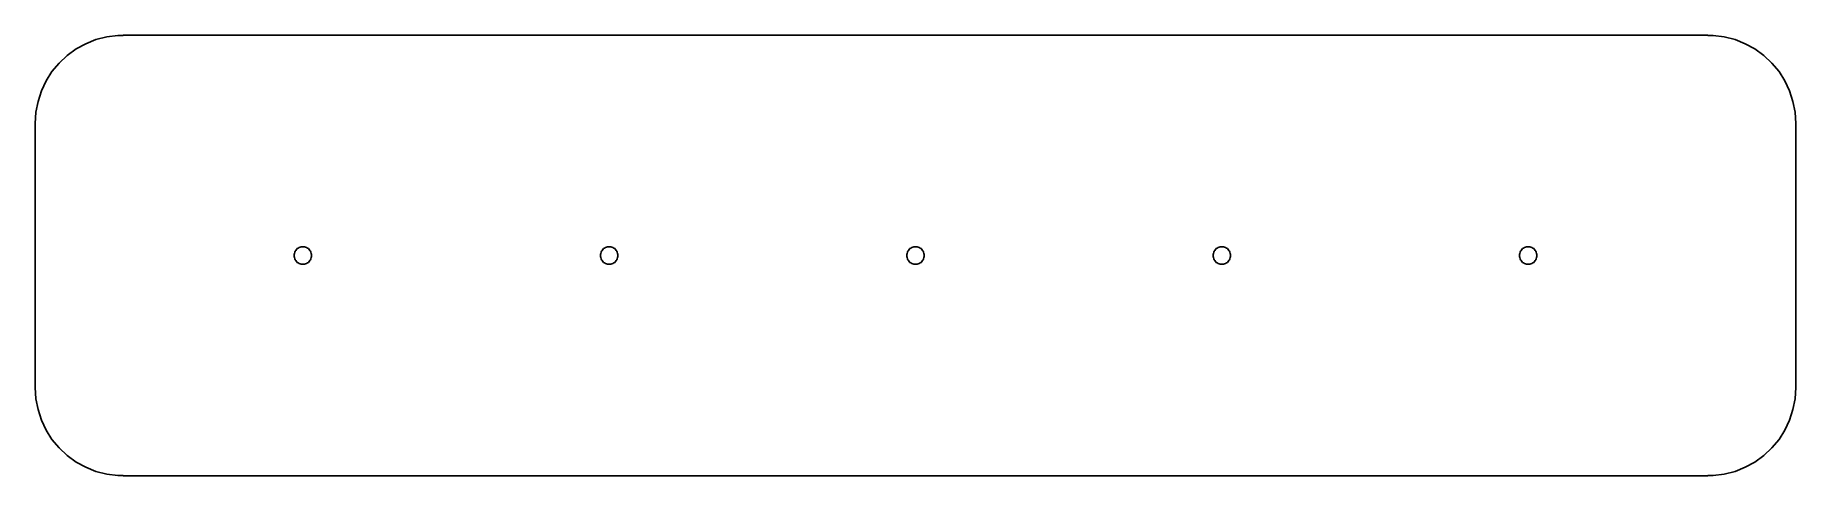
# Model space of a CAD drawing. Header units: metres. Extents: x -50 to 50, y -12 to 12.
import ezdxf

# ---------------------------------------------------------------- set-up
doc = ezdxf.new("R2010")
doc.units = ezdxf.units.M

msp = doc.modelspace()

# ---------------------------------------------------------------- linework, layer by layer
for p, q in [((-47.13, 12.02), (-47.68, 11.72)), ((-46.55, 12.26), (-47.13, 12.02)), ((-45.94, 12.41), (-46.55, 12.26)), ((-45.31, 12.49), (-45.94, 12.41)), ((-45, 12.49), (-45.31, 12.49)), ((45, 12.5), (-45, 12.5)), ((-45, 12.5), (-45, 12.49)), ((45, 12.49), (45, 12.5)), ((45.31, 12.49), (45, 12.49)), ((45.94, 12.41), (45.31, 12.49)), ((46.55, 12.26), (45.94, 12.41)), ((47.13, 12.02), (46.55, 12.26)), ((47.68, 11.72), (47.13, 12.02)), ((-48.19, 11.35), (-48.64, 10.92)), ((-47.68, 11.72), (-48.19, 11.35)), ((48.19, 11.35), (47.68, 11.72)), ((48.64, 10.92), (48.19, 11.35)), ((-49.05, 10.44), (-49.38, 9.91)), ((-48.64, 10.92), (-49.05, 10.44)), ((49.05, 10.44), (48.64, 10.92)), ((49.38, 9.91), (49.05, 10.44)), ((-49.65, 9.34), (-49.84, 8.74)), ((-49.38, 9.91), (-49.65, 9.34)), ((49.65, 9.34), (49.38, 9.91)), ((49.84, 8.74), (49.65, 9.34)), ((-49.96, 8.13), (-50, 7.5)), ((-49.84, 8.74), (-49.96, 8.13)), ((49.96, 8.13), (49.84, 8.74)), ((50, 7.5), (49.96, 8.13)), ((-50, 7.5), (-50, -7.5)), ((50, -7.5), (50, 7.5)), ((-35.3, 0.06), (-35.28, 0.12)), ((-35.3, 0), (-35.3, 0.06)), ((-35.3, -0.06), (-35.3, 0)), ((-35.28, 0.12), (-35.26, 0.18)), ((-35.26, 0.18), (-35.24, 0.24)), ((-35.24, 0.24), (-35.2, 0.29)), ((-35.2, 0.29), (-35.16, 0.34)), ((-35.16, 0.34), (-35.12, 0.39)), ((-35.12, 0.39), (-35.07, 0.42)), ((-35.07, 0.42), (-35.01, 0.45)), ((-35.01, 0.45), (-34.95, 0.48)), ((-34.95, 0.48), (-34.89, 0.49)), ((-34.89, 0.49), (-34.83, 0.5)), ((-34.83, 0.5), (-34.77, 0.5)), ((-34.77, 0.5), (-34.71, 0.49)), ((-34.71, 0.49), (-34.65, 0.48)), ((-34.65, 0.48), (-34.59, 0.45)), ((-34.59, 0.45), (-34.53, 0.42)), ((-34.53, 0.42), (-34.48, 0.39)), ((-34.48, 0.39), (-34.44, 0.34)), ((-34.44, 0.34), (-34.4, 0.29)), ((-34.4, 0.29), (-34.36, 0.24)), ((-34.36, 0.24), (-34.34, 0.18)), ((-34.34, 0.18), (-34.32, 0.12)), ((-34.32, 0.12), (-34.3, 0.06)), ((-34.3, 0.06), (-34.3, 0)), ((-34.3, 0), (-34.3, -0.06)), ((-17.9, 0.06), (-17.88, 0.12)), ((-17.9, 0), (-17.9, 0.06)), ((-17.9, -0.06), (-17.9, 0)), ((-17.88, 0.12), (-17.86, 0.18)), ((-17.86, 0.18), (-17.84, 0.24)), ((-17.84, 0.24), (-17.8, 0.29)), ((-17.8, 0.29), (-17.76, 0.34)), ((-17.76, 0.34), (-17.72, 0.39)), ((-17.72, 0.39), (-17.67, 0.42)), ((-17.67, 0.42), (-17.61, 0.45)), ((-17.61, 0.45), (-17.55, 0.48)), ((-17.55, 0.48), (-17.49, 0.49)), ((-17.49, 0.49), (-17.43, 0.5)), ((-17.43, 0.5), (-17.37, 0.5)), ((-17.37, 0.5), (-17.31, 0.49)), ((-17.31, 0.49), (-17.25, 0.48)), ((-17.25, 0.48), (-17.19, 0.45)), ((-17.19, 0.45), (-17.13, 0.42)), ((-17.13, 0.42), (-17.08, 0.39)), ((-17.08, 0.39), (-17.04, 0.34)), ((-17.04, 0.34), (-17, 0.29)), ((-17, 0.29), (-16.96, 0.24)), ((-16.96, 0.24), (-16.94, 0.18)), ((-16.94, 0.18), (-16.92, 0.12)), ((-16.92, 0.12), (-16.9, 0.06)), ((-16.9, 0.06), (-16.9, 0)), ((-16.9, 0), (-16.9, -0.06)), ((-0.5, 0.06), (-0.48, 0.12)), ((-0.5, 0), (-0.5, 0.06)), ((-0.5, -0.06), (-0.5, 0)), ((-0.48, 0.12), (-0.46, 0.18)), ((-0.46, 0.18), (-0.44, 0.24)), ((-0.44, 0.24), (-0.4, 0.29)), ((-0.4, 0.29), (-0.36, 0.34)), ((-0.36, 0.34), (-0.32, 0.39)), ((-0.32, 0.39), (-0.27, 0.42)), ((-0.27, 0.42), (-0.21, 0.45)), ((-0.21, 0.45), (-0.15, 0.48)), ((-0.15, 0.48), (-0.09, 0.49)), ((-0.09, 0.49), (-0.03, 0.5)), ((-0.03, 0.5), (0.03, 0.5)), ((0.03, 0.5), (0.09, 0.49)), ((0.09, 0.49), (0.15, 0.48)), ((0.15, 0.48), (0.21, 0.45)), ((0.21, 0.45), (0.27, 0.42)), ((0.27, 0.42), (0.32, 0.39)), ((0.32, 0.39), (0.36, 0.34)), ((0.36, 0.34), (0.4, 0.29)), ((0.4, 0.29), (0.44, 0.24)), ((0.44, 0.24), (0.46, 0.18)), ((0.46, 0.18), (0.48, 0.12)), ((0.48, 0.12), (0.5, 0.06)), ((0.5, 0.06), (0.5, 0)), ((0.5, 0), (0.5, -0.06)), ((16.9, 0.06), (16.92, 0.12)), ((16.9, 0), (16.9, 0.06)), ((16.9, -0.06), (16.9, 0)), ((16.92, 0.12), (16.94, 0.18)), ((16.94, 0.18), (16.96, 0.24)), ((16.96, 0.24), (17, 0.29)), ((17, 0.29), (17.04, 0.34)), ((17.04, 0.34), (17.08, 0.39)), ((17.08, 0.39), (17.13, 0.42)), ((17.13, 0.42), (17.19, 0.45)), ((17.19, 0.45), (17.25, 0.48)), ((17.25, 0.48), (17.31, 0.49)), ((17.31, 0.49), (17.37, 0.5)), ((17.37, 0.5), (17.43, 0.5)), ((17.43, 0.5), (17.49, 0.49)), ((17.49, 0.49), (17.55, 0.48)), ((17.55, 0.48), (17.61, 0.45)), ((17.61, 0.45), (17.67, 0.42)), ((17.67, 0.42), (17.72, 0.39)), ((17.72, 0.39), (17.76, 0.34)), ((17.76, 0.34), (17.8, 0.29)), ((17.8, 0.29), (17.84, 0.24)), ((17.84, 0.24), (17.86, 0.18)), ((17.86, 0.18), (17.88, 0.12)), ((17.88, 0.12), (17.9, 0.06)), ((17.9, 0.06), (17.9, 0)), ((17.9, 0), (17.9, -0.06)), ((34.3, 0.06), (34.32, 0.12)), ((34.3, 0), (34.3, 0.06)), ((34.3, -0.06), (34.3, 0)), ((34.32, 0.12), (34.34, 0.18)), ((34.34, 0.18), (34.36, 0.24)), ((34.36, 0.24), (34.4, 0.29)), ((34.4, 0.29), (34.44, 0.34)), ((34.44, 0.34), (34.48, 0.39)), ((34.48, 0.39), (34.53, 0.42)), ((34.53, 0.42), (34.59, 0.45)), ((34.59, 0.45), (34.65, 0.48)), ((34.65, 0.48), (34.71, 0.49)), ((34.71, 0.49), (34.77, 0.5)), ((34.77, 0.5), (34.83, 0.5)), ((34.83, 0.5), (34.89, 0.49)), ((34.89, 0.49), (34.95, 0.48)), ((34.95, 0.48), (35.01, 0.45)), ((35.01, 0.45), (35.07, 0.42)), ((35.07, 0.42), (35.12, 0.39)), ((35.12, 0.39), (35.16, 0.34)), ((35.16, 0.34), (35.2, 0.29)), ((35.2, 0.29), (35.24, 0.24)), ((35.24, 0.24), (35.26, 0.18)), ((35.26, 0.18), (35.28, 0.12)), ((35.28, 0.12), (35.3, 0.06)), ((35.3, 0.06), (35.3, 0)), ((35.3, 0), (35.3, -0.06)), ((-35.28, -0.12), (-35.3, -0.06)), ((-35.26, -0.18), (-35.28, -0.12)), ((-35.24, -0.24), (-35.26, -0.18)), ((-35.2, -0.29), (-35.24, -0.24)), ((-35.16, -0.34), (-35.2, -0.29)), ((-35.12, -0.39), (-35.16, -0.34)), ((-35.07, -0.42), (-35.12, -0.39)), ((-35.01, -0.45), (-35.07, -0.42)), ((-34.95, -0.48), (-35.01, -0.45)), ((-34.89, -0.49), (-34.95, -0.48)), ((-34.83, -0.5), (-34.89, -0.49)), ((-34.77, -0.5), (-34.83, -0.5)), ((-34.71, -0.49), (-34.77, -0.5)), ((-34.65, -0.48), (-34.71, -0.49)), ((-34.59, -0.45), (-34.65, -0.48)), ((-34.53, -0.42), (-34.59, -0.45)), ((-34.48, -0.39), (-34.53, -0.42)), ((-34.44, -0.34), (-34.48, -0.39)), ((-34.4, -0.29), (-34.44, -0.34)), ((-34.36, -0.24), (-34.4, -0.29)), ((-34.34, -0.18), (-34.36, -0.24)), ((-34.32, -0.12), (-34.34, -0.18)), ((-34.3, -0.06), (-34.32, -0.12)), ((-17.88, -0.12), (-17.9, -0.06)), ((-17.86, -0.18), (-17.88, -0.12)), ((-17.84, -0.24), (-17.86, -0.18)), ((-17.8, -0.29), (-17.84, -0.24)), ((-17.76, -0.34), (-17.8, -0.29)), ((-17.72, -0.39), (-17.76, -0.34)), ((-17.67, -0.42), (-17.72, -0.39)), ((-17.61, -0.45), (-17.67, -0.42)), ((-17.55, -0.48), (-17.61, -0.45)), ((-17.49, -0.49), (-17.55, -0.48)), ((-17.43, -0.5), (-17.49, -0.49)), ((-17.37, -0.5), (-17.43, -0.5)), ((-17.31, -0.49), (-17.37, -0.5)), ((-17.25, -0.48), (-17.31, -0.49)), ((-17.19, -0.45), (-17.25, -0.48)), ((-17.13, -0.42), (-17.19, -0.45)), ((-17.08, -0.39), (-17.13, -0.42)), ((-17.04, -0.34), (-17.08, -0.39)), ((-17, -0.29), (-17.04, -0.34)), ((-16.96, -0.24), (-17, -0.29)), ((-16.94, -0.18), (-16.96, -0.24)), ((-16.92, -0.12), (-16.94, -0.18)), ((-16.9, -0.06), (-16.92, -0.12)), ((-0.48, -0.12), (-0.5, -0.06)), ((-0.46, -0.18), (-0.48, -0.12)), ((-0.44, -0.24), (-0.46, -0.18)), ((-0.4, -0.29), (-0.44, -0.24)), ((-0.36, -0.34), (-0.4, -0.29)), ((-0.32, -0.39), (-0.36, -0.34)), ((-0.27, -0.42), (-0.32, -0.39)), ((-0.21, -0.45), (-0.27, -0.42)), ((-0.15, -0.48), (-0.21, -0.45)), ((-0.09, -0.49), (-0.15, -0.48)), ((-0.03, -0.5), (-0.09, -0.49)), ((0.03, -0.5), (-0.03, -0.5)), ((0.09, -0.49), (0.03, -0.5)), ((0.15, -0.48), (0.09, -0.49)), ((0.21, -0.45), (0.15, -0.48)), ((0.27, -0.42), (0.21, -0.45)), ((0.32, -0.39), (0.27, -0.42)), ((0.36, -0.34), (0.32, -0.39)), ((0.4, -0.29), (0.36, -0.34)), ((0.44, -0.24), (0.4, -0.29)), ((0.46, -0.18), (0.44, -0.24)), ((0.48, -0.12), (0.46, -0.18)), ((0.5, -0.06), (0.48, -0.12)), ((16.92, -0.12), (16.9, -0.06)), ((16.94, -0.18), (16.92, -0.12)), ((16.96, -0.24), (16.94, -0.18)), ((17, -0.29), (16.96, -0.24)), ((17.04, -0.34), (17, -0.29)), ((17.08, -0.39), (17.04, -0.34)), ((17.13, -0.42), (17.08, -0.39)), ((17.19, -0.45), (17.13, -0.42)), ((17.25, -0.48), (17.19, -0.45)), ((17.31, -0.49), (17.25, -0.48)), ((17.37, -0.5), (17.31, -0.49)), ((17.43, -0.5), (17.37, -0.5)), ((17.49, -0.49), (17.43, -0.5)), ((17.55, -0.48), (17.49, -0.49)), ((17.61, -0.45), (17.55, -0.48)), ((17.67, -0.42), (17.61, -0.45)), ((17.72, -0.39), (17.67, -0.42)), ((17.76, -0.34), (17.72, -0.39)), ((17.8, -0.29), (17.76, -0.34)), ((17.84, -0.24), (17.8, -0.29)), ((17.86, -0.18), (17.84, -0.24)), ((17.88, -0.12), (17.86, -0.18)), ((17.9, -0.06), (17.88, -0.12)), ((34.32, -0.12), (34.3, -0.06)), ((34.34, -0.18), (34.32, -0.12)), ((34.36, -0.24), (34.34, -0.18)), ((34.4, -0.29), (34.36, -0.24)), ((34.44, -0.34), (34.4, -0.29)), ((34.48, -0.39), (34.44, -0.34)), ((34.53, -0.42), (34.48, -0.39)), ((34.59, -0.45), (34.53, -0.42)), ((34.65, -0.48), (34.59, -0.45)), ((34.71, -0.49), (34.65, -0.48)), ((34.77, -0.5), (34.71, -0.49)), ((34.83, -0.5), (34.77, -0.5)), ((34.89, -0.49), (34.83, -0.5)), ((34.95, -0.48), (34.89, -0.49)), ((35.01, -0.45), (34.95, -0.48)), ((35.07, -0.42), (35.01, -0.45)), ((35.12, -0.39), (35.07, -0.42)), ((35.16, -0.34), (35.12, -0.39)), ((35.2, -0.29), (35.16, -0.34)), ((35.24, -0.24), (35.2, -0.29)), ((35.26, -0.18), (35.24, -0.24)), ((35.28, -0.12), (35.26, -0.18)), ((35.3, -0.06), (35.28, -0.12)), ((-50, -7.5), (-49.96, -8.13)), ((49.96, -8.13), (50, -7.5)), ((-49.96, -8.13), (-49.84, -8.74)), ((-49.84, -8.74), (-49.65, -9.34)), ((49.65, -9.34), (49.84, -8.74)), ((49.84, -8.74), (49.96, -8.13)), ((-49.65, -9.34), (-49.38, -9.91)), ((-49.38, -9.91), (-49.05, -10.44)), ((49.05, -10.44), (49.38, -9.91)), ((49.38, -9.91), (49.65, -9.34)), ((-49.05, -10.44), (-48.64, -10.92)), ((-48.64, -10.92), (-48.19, -11.35)), ((48.19, -11.35), (48.64, -10.92)), ((48.64, -10.92), (49.05, -10.44)), ((-48.19, -11.35), (-47.68, -11.72)), ((-47.68, -11.72), (-47.13, -12.02)), ((47.13, -12.02), (47.68, -11.72)), ((47.68, -11.72), (48.19, -11.35)), ((-47.13, -12.02), (-46.55, -12.26)), ((-46.55, -12.26), (-45.94, -12.41)), ((-45.94, -12.41), (-45.31, -12.49)), ((-45.31, -12.49), (-45, -12.49)), ((-45, -12.49), (-45, -12.5)), ((-45, -12.5), (45, -12.5)), ((45, -12.49), (45.31, -12.49)), ((45, -12.5), (45, -12.49)), ((45.31, -12.49), (45.94, -12.41)), ((45.94, -12.41), (46.55, -12.26)), ((46.55, -12.26), (47.13, -12.02))]:
    msp.add_line(p, q)

doc.saveas('drawing.dxf')
